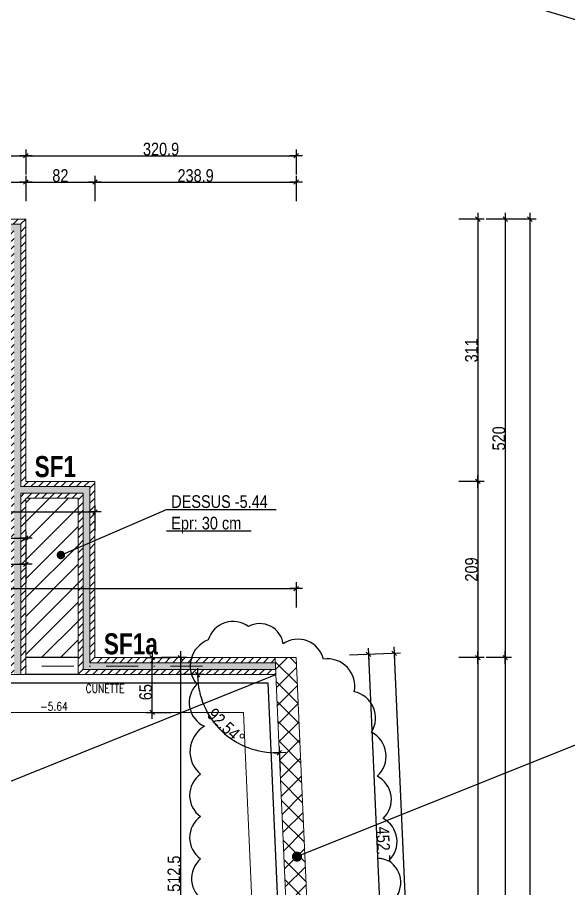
# Model space of a CAD drawing. Header units: centimetres. Extents: x 16433 to 114398, y -50094 to -12305.
# Drawn here: x 58005 to 58659, y -19516 to -18482 of the extents above; entities that cross this region are included whole.
import ezdxf
from ezdxf.enums import TextEntityAlignment as Align

# ---------------------------------------------------------------- set-up
doc = ezdxf.new("R2010")
doc.units = ezdxf.units.CM
doc.header["$LTSCALE"] = 0.5
doc.linetypes.add('TIRETPTX2', pattern=[50.8, 25.4, -12.7, 0, -12.7])
doc.layers.get('DEFPOINTS').update_dxf_attribs({"linetype": 'CONTINUOUS'})
for name, color, linetype in [('01_cote_gen', 4, 'CONTINUOUS'), ('01_linteaux', 2, 'CONTINUOUS'), ('01_poch_BN', 9, 'CONTINUOUS'), ('01_poch_murs', 253, 'CONTINUOUS'), ('01_texte', 230, 'CONTINUOUS'), ('AA_COTES', 2, 'CONTINUOUS')]:
    doc.layers.add(name, color=color, linetype=linetype)
for name, color, linetype, lineweight in [('01_murs_coup', 5, 'CONTINUOUS', 60), ('01_sem', 42, 'CONTINUOUS', 15), ('01_tram_axes', 2, 'TIRETPTX2', 9)]:
    doc.layers.add(name, color=color, linetype=linetype, lineweight=lineweight)
doc.styles.add('ARIAL NA', font='ARIALN.TTF')
doc.styles.add('impact', font='impact.ttf')
doc.styles.add('SIMPLEX1', font='SIMPLEX.shx', dxfattribs={"width": 0.8, "height": 10})
doc.styles.add('STYLE2', font='ARIALN.TTF')
doc.dimstyles.new('JB50', dxfattribs={"dimscale": 0.1, "dimtxt": 150, "dimasz": 15, "dimexe": 0.1, "dimexo": 0.1, "dimgap": 0.09, "dimtad": 1, "dimdec": 1, "dimdsep": 46, "dimtxsty": 'STYLE2', "dimblk1": 'BOND_G', "dimblk2": 'BOND_D', "dimsah": 1, "dimcen": 1.5, "dimdle": 0.01, "dimse1": 1, "dimse2": 1, "dimclrd": 4, "dimclre": 2, "dimclrt": 6, "dimazin": 2, "dimtfac": 2.333333, "dimtdec": 1, "dimtix": 1, "dimtmove": 2, "dimatfit": 3, "dimldrblk": 'BOND_G', "dimfxl": 1, "dimtolj": 1, "dimtzin": 0, "dimarcsym": 0})

# ---------------------------------------------------------------- blocks, each defined once
blk = doc.blocks.new('BOND_G')
at = {"layer": 'AA_COTES', "color": 0}
for p, q in [((0, -5), (0, 15)), ((5, 0), (-5, 0)), ((1.77, 1.77), (-1.77, -1.77))]:
    blk.add_line(p, q, dxfattribs=at)
blk = doc.blocks.new('BOND_D')
at = {"layer": 'AA_COTES', "color": 0}
for p, q in [((5, 0), (-5, 0)), ((-1.77, -1.77), (1.77, 1.77)), ((0, 5), (0, -15))]:
    blk.add_line(p, q, dxfattribs=at)
blk = doc.blocks.new('*D859')
at = {"layer": '01_cote_gen', "color": 4, "lineweight": -2, "transparency": 16777216}
blk.add_line((57807, -19100), (58013.2, -19100), dxfattribs=at)
at = {"layer": 'DEFPOINTS', "color": 0, "transparency": 16777216}
for p in [(58014.7, -19100), (58014.7, -19103.3), (57805.5, -19122.5)]:
    blk.add_point(p, dxfattribs=at)
at = {"layer": '01_cote_gen', "color": 4, "lineweight": -2, "transparency": 16777216, "xscale": 1.5, "yscale": 1.5, "zscale": 1.5, "rotation": 180}
blk.add_blockref('BOND_G', (57805.5, -19100), dxfattribs=at)
at = {"layer": '01_cote_gen', "color": 4, "lineweight": -2, "transparency": 16777216, "xscale": 1.5, "yscale": 1.5, "zscale": 1.5}
blk.add_blockref('BOND_D', (58014.7, -19100), dxfattribs=at)
at = {"layer": '01_cote_gen', "color": 6, "transparency": 16777216, "insert": (57910.1, -19092.4), "char_height": 15, "attachment_point": 5, "style": 'STYLE2'}
blk.add_mtext('\\A1;209.2', dxfattribs=at)
blk = doc.blocks.new('*D860')
at = {"layer": '01_cote_gen', "color": 4, "lineweight": -2, "transparency": 16777216}
blk.add_line((56976.2, -18646.4), (58013.2, -18646.4), dxfattribs=at)
at = {"layer": 'DEFPOINTS', "color": 0, "transparency": 16777216}
for p in [(58014.7, -18646.4), (56974.7, -18689.1), (58014.7, -18689.1)]:
    blk.add_point(p, dxfattribs=at)
at = {"layer": '01_cote_gen', "color": 4, "lineweight": -2, "transparency": 16777216, "xscale": 1.5, "yscale": 1.5, "zscale": 1.5, "rotation": 180}
blk.add_blockref('BOND_G', (56974.7, -18646.4), dxfattribs=at)
at = {"layer": '01_cote_gen', "color": 4, "lineweight": -2, "transparency": 16777216, "xscale": 1.5, "yscale": 1.5, "zscale": 1.5}
blk.add_blockref('BOND_D', (58014.7, -18646.4), dxfattribs=at)
at = {"layer": '01_cote_gen', "color": 6, "transparency": 16777216, "insert": (57494.7, -18638.7), "char_height": 15, "attachment_point": 5, "style": 'STYLE2'}
blk.add_mtext('\\A1;1040', dxfattribs=at)
blk = doc.blocks.new('*D896')
at = {"layer": '01_cote_gen', "color": 4, "lineweight": -2, "transparency": 16777216}
blk.add_line((57217, -18677.7), (58013.2, -18677.7), dxfattribs=at)
at = {"layer": 'DEFPOINTS', "color": 0, "transparency": 16777216}
for p in [(58014.7, -18677.7), (57215.5, -18700.2), (58014.7, -18721.7)]:
    blk.add_point(p, dxfattribs=at)
at = {"layer": '01_cote_gen', "color": 4, "lineweight": -2, "transparency": 16777216, "xscale": 1.5, "yscale": 1.5, "zscale": 1.5, "rotation": 180}
blk.add_blockref('BOND_G', (57215.5, -18677.7), dxfattribs=at)
at = {"layer": '01_cote_gen', "color": 4, "lineweight": -2, "transparency": 16777216, "xscale": 1.5, "yscale": 1.5, "zscale": 1.5}
blk.add_blockref('BOND_D', (58014.7, -18677.7), dxfattribs=at)
at = {"layer": '01_cote_gen', "color": 6, "transparency": 16777216, "insert": (57615.1, -18670.1), "char_height": 15, "attachment_point": 5, "style": 'STYLE2'}
blk.add_mtext('\\A1;799.2', dxfattribs=at)
blk = doc.blocks.new('*D977')
at = {"layer": '01_cote_gen', "color": 4, "lineweight": -2, "transparency": 16777216}
blk.add_line((58421.4, -19239.4), (58441.3, -19688.7), dxfattribs=at)
at = {"layer": 'DEFPOINTS', "color": 0, "transparency": 16777216}
for p in [(58335.6, -19241.7), (58441.4, -19690.2), (58355.6, -19694)]:
    blk.add_point(p, dxfattribs=at)
at = {"layer": '01_cote_gen', "color": 4, "lineweight": -2, "transparency": 16777216, "xscale": 1.5, "yscale": 1.5, "zscale": 1.5}
for name, p, rotation in [('BOND_G', (58421.3, -19237.9), 92.53889651896847), ('BOND_D', (58441.4, -19690.2), 272.5388965189684)]:
    blk.add_blockref(name, p, dxfattribs=dict(at, rotation=rotation))
at = {"layer": '01_cote_gen', "color": 6, "transparency": 16777216, "insert": (58439, -19463.7), "char_height": 15, "attachment_point": 5, "rotation": 272.5389, "style": 'STYLE2'}
blk.add_mtext('\\A1;452.7', dxfattribs=at)
blk = doc.blocks.new('*D979')
at = {"layer": '01_cote_gen', "color": 4, "lineweight": -2, "transparency": 16777216}
blk.add_line((58451.9, -19238.1), (58520.3, -20780.1), dxfattribs=at)
at = {"layer": 'DEFPOINTS', "color": 0, "transparency": 16777216}
for p in [(58335.6, -19241.7), (58404.1, -20786.7), (58520.3, -20781.6)]:
    blk.add_point(p, dxfattribs=at)
at = {"layer": '01_cote_gen', "color": 4, "lineweight": -2, "transparency": 16777216, "xscale": 1.5, "yscale": 1.5, "zscale": 1.5}
for name, p, rotation in [('BOND_G', (58451.8, -19236.6), 92.5388837530369), ('BOND_D', (58520.3, -20781.6), 272.5388837530369)]:
    blk.add_blockref(name, p, dxfattribs=dict(at, rotation=rotation))
at = {"layer": '01_cote_gen', "color": 6, "transparency": 16777216, "insert": (58493.7, -20008.7), "char_height": 15, "attachment_point": 5, "rotation": 272.5389, "style": 'STYLE2'}
blk.add_mtext('\\A1;1546.5', dxfattribs=at)
blk = doc.blocks.new('*D981')
at = {"layer": '01_cote_gen', "color": 4, "lineweight": -2, "transparency": 16777216}
blk.add_line((58551.2, -19243.2), (58551.2, -20148.2), dxfattribs=at)
at = {"layer": 'DEFPOINTS', "color": 0, "transparency": 16777216}
for p in [(58335.6, -19241.7), (58528.7, -20149.7), (58551.2, -20149.7)]:
    blk.add_point(p, dxfattribs=at)
at = {"layer": '01_cote_gen', "color": 4, "lineweight": -2, "transparency": 16777216, "xscale": 1.5, "yscale": 1.5, "zscale": 1.5}
for name, p, rotation in [('BOND_G', (58551.2, -19241.7), 90), ('BOND_D', (58551.2, -20149.7), 270)]:
    blk.add_blockref(name, p, dxfattribs=dict(at, rotation=rotation))
at = {"layer": '01_cote_gen', "color": 6, "transparency": 16777216, "insert": (58543.6, -19695.7), "char_height": 15, "attachment_point": 5, "rotation": 90, "style": 'STYLE2'}
blk.add_mtext('\\A1;908', dxfattribs=at)
blk = doc.blocks.new('*D982')
at = {"layer": '01_cote_gen', "color": 4, "lineweight": -2, "transparency": 16777216}
blk.add_line((58583.7, -19243.2), (58583.7, -20785.2), dxfattribs=at)
at = {"layer": 'DEFPOINTS', "color": 0, "transparency": 16777216}
for p in [(58528.7, -19241.7), (58558.7, -20786.7), (58583.7, -20786.7)]:
    blk.add_point(p, dxfattribs=at)
at = {"layer": '01_cote_gen', "color": 4, "lineweight": -2, "transparency": 16777216, "xscale": 1.5, "yscale": 1.5, "zscale": 1.5}
for name, p, rotation in [('BOND_G', (58583.7, -19241.7), 90), ('BOND_D', (58583.7, -20786.7), 270)]:
    blk.add_blockref(name, p, dxfattribs=dict(at, rotation=rotation))
at = {"layer": '01_cote_gen', "color": 6, "transparency": 16777216, "insert": (58576.1, -20014.2), "char_height": 15, "attachment_point": 5, "rotation": 90, "style": 'STYLE2'}
blk.add_mtext('\\A1;1545', dxfattribs=at)
blk = doc.blocks.new('*D983')
at = {"layer": '01_cote_gen', "color": 4, "lineweight": -2, "transparency": 16777216}
blk.add_line((58551.2, -18723.2), (58551.2, -19031.2), dxfattribs=at)
at = {"layer": 'DEFPOINTS', "color": 0, "transparency": 16777216}
for p in [(58356.2, -18721.7), (58438.2, -19032.7), (58551.2, -19032.7)]:
    blk.add_point(p, dxfattribs=at)
at = {"layer": '01_cote_gen', "color": 4, "lineweight": -2, "transparency": 16777216, "xscale": 1.5, "yscale": 1.5, "zscale": 1.5}
for name, p, rotation in [('BOND_G', (58551.2, -18721.7), 90), ('BOND_D', (58551.2, -19032.7), 270)]:
    blk.add_blockref(name, p, dxfattribs=dict(at, rotation=rotation))
at = {"layer": '01_cote_gen', "color": 6, "transparency": 16777216, "insert": (58543.6, -18877.2), "char_height": 15, "attachment_point": 5, "rotation": 90, "style": 'STYLE2'}
blk.add_mtext('\\A1;311', dxfattribs=at)
blk = doc.blocks.new('*D984')
at = {"layer": '01_cote_gen', "color": 4, "lineweight": -2, "transparency": 16777216}
blk.add_line((58551.2, -19034.2), (58551.2, -19240.2), dxfattribs=at)
at = {"layer": 'DEFPOINTS', "color": 0, "transparency": 16777216}
for p in [(58528.7, -19032.7), (58551.2, -19241.7), (58559.7, -19241.7)]:
    blk.add_point(p, dxfattribs=at)
at = {"layer": '01_cote_gen', "color": 4, "lineweight": -2, "transparency": 16777216, "xscale": 1.5, "yscale": 1.5, "zscale": 1.5}
for name, p, rotation in [('BOND_G', (58551.2, -19032.7), 90), ('BOND_D', (58551.2, -19241.7), 270)]:
    blk.add_blockref(name, p, dxfattribs=dict(at, rotation=rotation))
at = {"layer": '01_cote_gen', "color": 6, "transparency": 16777216, "insert": (58543.6, -19137.2), "char_height": 15, "attachment_point": 5, "rotation": 90, "style": 'STYLE2'}
blk.add_mtext('\\A1;209', dxfattribs=at)
blk = doc.blocks.new('*D985')
at = {"layer": '01_cote_gen', "color": 4, "lineweight": -2, "transparency": 16777216}
blk.add_line((58016.2, -18646.4), (58334.1, -18646.4), dxfattribs=at)
at = {"layer": 'DEFPOINTS', "color": 0, "transparency": 16777216}
for p in [(58335.6, -18646.4), (58014.7, -18721.7), (58335.6, -19241.7)]:
    blk.add_point(p, dxfattribs=at)
at = {"layer": '01_cote_gen', "color": 4, "lineweight": -2, "transparency": 16777216, "xscale": 1.5, "yscale": 1.5, "zscale": 1.5, "rotation": 180}
blk.add_blockref('BOND_G', (58014.7, -18646.4), dxfattribs=at)
at = {"layer": '01_cote_gen', "color": 4, "lineweight": -2, "transparency": 16777216, "xscale": 1.5, "yscale": 1.5, "zscale": 1.5}
blk.add_blockref('BOND_D', (58335.6, -18646.4), dxfattribs=at)
at = {"layer": '01_cote_gen', "color": 6, "transparency": 16777216, "insert": (58175.2, -18638.7), "char_height": 15, "attachment_point": 5, "style": 'STYLE2'}
blk.add_mtext('\\A1;320.9', dxfattribs=at)
blk = doc.blocks.new('*D986')
at = {"layer": '01_cote_gen', "color": 4, "lineweight": -2, "transparency": 16777216}
blk.add_line((58016.2, -18677.7), (58095.2, -18677.7), dxfattribs=at)
at = {"layer": 'DEFPOINTS', "color": 0, "transparency": 16777216}
for p in [(58096.7, -18677.7), (58014.7, -18721.7), (58096.7, -19032.7)]:
    blk.add_point(p, dxfattribs=at)
at = {"layer": '01_cote_gen', "color": 4, "lineweight": -2, "transparency": 16777216, "xscale": 1.5, "yscale": 1.5, "zscale": 1.5, "rotation": 180}
blk.add_blockref('BOND_G', (58014.7, -18677.7), dxfattribs=at)
at = {"layer": '01_cote_gen', "color": 4, "lineweight": -2, "transparency": 16777216, "xscale": 1.5, "yscale": 1.5, "zscale": 1.5}
blk.add_blockref('BOND_D', (58096.7, -18677.7), dxfattribs=at)
at = {"layer": '01_cote_gen', "color": 6, "transparency": 16777216, "insert": (58055.7, -18670.1), "char_height": 15, "attachment_point": 5, "style": 'STYLE2'}
blk.add_mtext('\\A1;82', dxfattribs=at)
blk = doc.blocks.new('*D987')
at = {"layer": '01_cote_gen', "color": 4, "lineweight": -2, "transparency": 16777216}
blk.add_line((58098.2, -18677.7), (58334.1, -18677.7), dxfattribs=at)
at = {"layer": 'DEFPOINTS', "color": 0, "transparency": 16777216}
for p in [(58335.6, -18668.9), (58335.6, -18677.7), (58096.7, -18700.2)]:
    blk.add_point(p, dxfattribs=at)
at = {"layer": '01_cote_gen', "color": 4, "lineweight": -2, "transparency": 16777216, "xscale": 1.5, "yscale": 1.5, "zscale": 1.5, "rotation": 180}
blk.add_blockref('BOND_G', (58096.7, -18677.7), dxfattribs=at)
at = {"layer": '01_cote_gen', "color": 4, "lineweight": -2, "transparency": 16777216, "xscale": 1.5, "yscale": 1.5, "zscale": 1.5}
blk.add_blockref('BOND_D', (58335.6, -18677.7), dxfattribs=at)
at = {"layer": '01_cote_gen', "color": 6, "transparency": 16777216, "insert": (58216.2, -18670.1), "char_height": 15, "attachment_point": 5, "style": 'STYLE2'}
blk.add_mtext('\\A1;238.9', dxfattribs=at)
blk = doc.blocks.new('*D997')
at = {"layer": '01_cote_gen', "color": 4, "lineweight": -2, "transparency": 16777216}
blk.add_arc((58311.4, -19261.7), 92.9, 180.9254, 271.6135, dxfattribs=at)
at = {"layer": 'DEFPOINTS', "color": 0, "transparency": 16777216}
for p in [(58232.8, -19261.7), (58311.4, -19261.7), (58231.7, -19309.4), (58314.4, -19328.1)]:
    blk.add_point(p, dxfattribs=at)
at = {"layer": '01_cote_gen', "color": 4, "lineweight": -2, "transparency": 16777216, "xscale": 1.5, "yscale": 1.5, "zscale": 1.5}
for name, p, rotation in [('BOND_G', (58218.6, -19261.7), 90.46268933523598), ('BOND_D', (58315.6, -19354.5), 2.07619441779979)]:
    blk.add_blockref(name, p, dxfattribs=dict(at, rotation=rotation))
at = {"layer": '01_cote_gen', "color": 6, "transparency": 16777216, "insert": (58252.5, -19323.3), "char_height": 15, "attachment_point": 5, "rotation": 316.2694, "style": 'STYLE2'}
blk.add_mtext('\\A1;92.54°', dxfattribs=at)
blk = doc.blocks.new('*D998')
at = {"layer": '01_cote_gen', "color": 4, "lineweight": -2, "transparency": 16777216}
blk.add_line((58198.1, -19243.2), (58198.1, -19752.7), dxfattribs=at)
at = {"layer": 'DEFPOINTS', "color": 0, "transparency": 16777216}
for p in [(58175.4, -19241.7), (58175.4, -19754.2), (58198.1, -19754.2)]:
    blk.add_point(p, dxfattribs=at)
at = {"layer": '01_cote_gen', "color": 4, "lineweight": -2, "transparency": 16777216, "xscale": 1.5, "yscale": 1.5, "zscale": 1.5}
for name, p, rotation in [('BOND_G', (58198.1, -19241.7), 90), ('BOND_D', (58198.1, -19754.2), 270)]:
    blk.add_blockref(name, p, dxfattribs=dict(at, rotation=rotation))
at = {"layer": '01_cote_gen', "color": 6, "transparency": 16777216, "insert": (58190.5, -19498), "char_height": 15, "attachment_point": 5, "rotation": 90, "style": 'STYLE2'}
blk.add_mtext('\\A1;512.5', dxfattribs=at)
blk = doc.blocks.new('*D1038')
at = {"layer": '01_cote_gen', "color": 4, "lineweight": -2, "transparency": 16777216}
blk.add_line((57217, -19159.9), (58334.1, -19159.9), dxfattribs=at)
at = {"layer": 'DEFPOINTS', "color": 0, "transparency": 16777216}
for p in [(58335.6, -19159.9), (57215.5, -19174), (58335.6, -19241.7)]:
    blk.add_point(p, dxfattribs=at)
at = {"layer": '01_cote_gen', "color": 4, "lineweight": -2, "transparency": 16777216, "xscale": 1.5, "yscale": 1.5, "zscale": 1.5, "rotation": 180}
blk.add_blockref('BOND_G', (57215.5, -19159.9), dxfattribs=at)
at = {"layer": '01_cote_gen', "color": 4, "lineweight": -2, "transparency": 16777216, "xscale": 1.5, "yscale": 1.5, "zscale": 1.5}
blk.add_blockref('BOND_D', (58335.6, -19159.9), dxfattribs=at)
at = {"layer": '01_cote_gen', "color": 6, "transparency": 16777216, "insert": (57775.6, -19152.3), "char_height": 15, "attachment_point": 5, "style": 'STYLE2'}
blk.add_mtext('\\A1;1120', dxfattribs=at)
blk = doc.blocks.new('*D1039')
at = {"layer": '01_cote_gen', "color": 4, "lineweight": -2, "transparency": 16777216}
blk.add_line((57217, -19069), (58095.2, -19069), dxfattribs=at)
at = {"layer": 'DEFPOINTS', "color": 0, "transparency": 16777216}
for p in [(57215.5, -19071.2), (58096.7, -19069), (58096.7, -19071.2)]:
    blk.add_point(p, dxfattribs=at)
at = {"layer": '01_cote_gen', "color": 4, "lineweight": -2, "transparency": 16777216, "xscale": 1.5, "yscale": 1.5, "zscale": 1.5, "rotation": 180}
blk.add_blockref('BOND_G', (57215.5, -19069), dxfattribs=at)
at = {"layer": '01_cote_gen', "color": 4, "lineweight": -2, "transparency": 16777216, "xscale": 1.5, "yscale": 1.5, "zscale": 1.5}
blk.add_blockref('BOND_D', (58096.7, -19069), dxfattribs=at)
at = {"layer": '01_cote_gen', "color": 6, "transparency": 16777216, "insert": (57656.1, -19061.3), "char_height": 15, "attachment_point": 5, "style": 'STYLE2'}
blk.add_mtext('\\A1;881.2', dxfattribs=at)
blk = doc.blocks.new('*D1045')
at = {"layer": '01_cote_gen', "color": 4, "lineweight": -2, "transparency": 16777216}
blk.add_line((58612.8, -18723.2), (58612.8, -20785.2), dxfattribs=at)
at = {"layer": 'DEFPOINTS', "color": 0, "transparency": 16777216}
for p in [(58561.2, -18721.7), (58528.7, -20786.7), (58612.8, -20786.7)]:
    blk.add_point(p, dxfattribs=at)
at = {"layer": '01_cote_gen', "color": 4, "lineweight": -2, "transparency": 16777216, "xscale": 1.5, "yscale": 1.5, "zscale": 1.5}
for name, p, rotation in [('BOND_G', (58612.8, -18721.7), 90), ('BOND_D', (58612.8, -20786.7), 270)]:
    blk.add_blockref(name, p, dxfattribs=dict(at, rotation=rotation))
at = {"layer": '01_cote_gen', "color": 6, "transparency": 16777216, "insert": (58605.2, -19754.2), "char_height": 15, "attachment_point": 5, "rotation": 90, "style": 'STYLE2'}
blk.add_mtext('\\A1;2065', dxfattribs=at)
blk = doc.blocks.new('*D1068')
at = {"layer": '01_cote_gen', "color": 4, "lineweight": -2, "transparency": 16777216}
blk.add_line((58164.6, -19305.2), (58164.6, -19243.2), dxfattribs=at)
at = {"layer": 'DEFPOINTS', "color": 0, "transparency": 16777216}
for p in [(58164.6, -19241.7), (58179.7, -19241.7), (58170.9, -19306.7)]:
    blk.add_point(p, dxfattribs=at)
at = {"layer": '01_cote_gen', "color": 4, "lineweight": -2, "transparency": 16777216, "xscale": 1.5, "yscale": 1.5, "zscale": 1.5}
for name, p, rotation in [('BOND_D', (58164.6, -19241.7), 90), ('BOND_G', (58164.6, -19306.7), 270)]:
    blk.add_blockref(name, p, dxfattribs=dict(at, rotation=rotation))
at = {"layer": '01_cote_gen', "color": 6, "transparency": 16777216, "insert": (58157, -19282.7), "char_height": 15, "attachment_point": 5, "rotation": 90, "style": 'STYLE2'}
blk.add_mtext('\\A1;65', dxfattribs=at)
blk = doc.blocks.new('*D1069')
at = {"layer": '01_cote_gen', "color": 4, "lineweight": -2, "transparency": 16777216}
blk.add_line((57951.2, -19131), (58013.2, -19131), dxfattribs=at)
at = {"layer": 'DEFPOINTS', "color": 0, "transparency": 16777216}
for p in [(58014.7, -19131), (57949.7, -19141.6), (58014.7, -19141.6)]:
    blk.add_point(p, dxfattribs=at)
at = {"layer": '01_cote_gen', "color": 4, "lineweight": -2, "transparency": 16777216, "xscale": 1.5, "yscale": 1.5, "zscale": 1.5, "rotation": 180}
blk.add_blockref('BOND_G', (57949.7, -19131), dxfattribs=at)
at = {"layer": '01_cote_gen', "color": 4, "lineweight": -2, "transparency": 16777216, "xscale": 1.5, "yscale": 1.5, "zscale": 1.5}
blk.add_blockref('BOND_D', (58014.7, -19131), dxfattribs=at)
at = {"layer": '01_cote_gen', "color": 6, "transparency": 16777216, "insert": (57974.3, -19123.3), "char_height": 15, "attachment_point": 5, "style": 'STYLE2'}
blk.add_mtext('\\A1;65', dxfattribs=at)
blk = doc.blocks.new('*D1079')
at = {"layer": '01_cote_gen', "color": 4, "lineweight": -2, "transparency": 16777216}
blk.add_line((58583.7, -18723.2), (58583.7, -19240.2), dxfattribs=at)
at = {"layer": 'DEFPOINTS', "color": 0, "transparency": 16777216}
for p in [(58528.7, -18721.7), (58528.7, -19241.7), (58583.7, -19241.7)]:
    blk.add_point(p, dxfattribs=at)
at = {"layer": '01_cote_gen', "color": 4, "lineweight": -2, "transparency": 16777216, "xscale": 1.5, "yscale": 1.5, "zscale": 1.5}
for name, p, rotation in [('BOND_G', (58583.7, -18721.7), 90), ('BOND_D', (58583.7, -19241.7), 270)]:
    blk.add_blockref(name, p, dxfattribs=dict(at, rotation=rotation))
at = {"layer": '01_cote_gen', "color": 6, "transparency": 16777216, "insert": (58576.1, -18981.7), "char_height": 15, "attachment_point": 5, "rotation": 90, "style": 'STYLE2'}
blk.add_mtext('\\A1;520', dxfattribs=at)

msp = doc.modelspace()

# ---------------------------------------------------------------- hatches: boundary and pattern name
at = {"layer": '01_poch_BN'}
h = msp.add_hatch(dxfattribs=at)
h.set_pattern_fill('ANSI31', color=256, scale=5)
h.paths.add_polyline_path([(58076.726, -19052.731), (58014.726, -19052.731), (58014.726, -19241.731), (58076.726, -19241.731)])
at = {"layer": '01_poch_murs'}
h = msp.add_hatch(dxfattribs=at)
h.set_pattern_fill('ANSI31', color=256, scale=2)
h.paths.add_polyline_path([(58014.726, -18721.727), (57215.532, -18721.73), (57215.532, -18727.73), (58008.726, -18727.727), (58008.726, -19038.731), (58090.726, -19038.731), (58090.726, -19247.731), (58310.822, -19247.731), (58310.556, -19241.731), (58096.726, -19241.731), (58096.726, -19032.731), (58014.726, -19032.731)])
h.paths.add_polyline_path([(58000.726, -18735.727), (57215.532, -18735.73), (57215.532, -18741.73), (57994.726, -18741.727), (57994.726, -19241.731), (57994.726, -19251.731), (58000.726, -19251.731)])
h = msp.add_hatch(color=256, dxfattribs=at)
h.dxf.hatch_style = 1
h.paths.add_polyline_path([(58008.726, -18727.727), (57215.532, -18727.73), (57215.532, -18735.73), (58000.726, -18735.727), (58000.726, -19261.731), (58008.726, -19261.731), (58008.726, -19046.731), (58082.726, -19046.731), (58082.726, -19255.731), (58311.177, -19255.731), (58310.822, -19247.731), (58090.726, -19247.731), (58090.726, -19038.731), (58008.726, -19038.731)])
h = msp.add_hatch(dxfattribs=at)
h.set_pattern_fill('ANSI31', color=256, scale=2)
h.paths.add_polyline_path([(58082.726, -19046.731), (58008.726, -19046.731), (58008.726, -19251.731), (58014.726, -19251.731), (58014.726, -19052.731), (58076.726, -19052.731), (58076.726, -19251.731), (58082.726, -19251.731)])
h = msp.add_hatch(dxfattribs=at)
h.set_pattern_fill('ANSI37', color=256, scale=5)
h.paths.add_polyline_path([(58335.58, -19241.731), (58310.556, -19241.731), (58311.443, -19261.731), (58350.817, -20149.725), (58375.842, -20149.725)])
h.paths.add_polyline_path([(58375.842, -20149.725), (58350.817, -20149.725), (58378.175, -20766.724), (58379.062, -20786.724), (58404.087, -20786.724)])
h = msp.add_hatch(dxfattribs=at)
h.set_pattern_fill('ANSI31', color=256, scale=2)
h.paths.add_polyline_path([(58014.726, -19251.731), (58008.726, -19251.731), (58008.726, -19261.731), (58014.726, -19261.731)])
h.paths.add_polyline_path([(58000.726, -19251.731), (57994.726, -19251.731), (57994.726, -19261.731), (58000.726, -19261.731)])
h = msp.add_hatch(dxfattribs=at)
h.set_pattern_fill('ANSI31', color=256, scale=2)
h.paths.add_polyline_path([(58311.177, -19255.731), (58082.726, -19255.731), (58082.726, -19251.731), (58076.726, -19251.731), (58076.726, -19261.731), (58311.443, -19261.731)])

# ---------------------------------------------------------------- linework, layer by layer
at = {"layer": '01_linteaux', "linetype": 'Continuous', "lineweight": 0}
for p, q in [((58008.726, -18727.727), (56980.726, -18727.73)), ((58008.726, -19038.731), (58008.726, -18727.727)), ((58090.726, -19038.731), (58008.726, -19038.731)), ((58090.726, -19247.731), (58090.726, -19038.731)), ((58008.726, -19046.731), (58082.726, -19046.731)), ((58008.726, -19261.731), (58008.726, -19046.731)), ((58082.726, -19046.731), (58082.726, -19255.731)), ((58310.822, -19247.731), (58090.726, -19247.731)), ((58310.556, -19241.731), (58311.443, -19261.731)), ((58082.726, -19255.731), (58311.177, -19255.731))]:
    msp.add_line(p, q, dxfattribs=at)
at = {"layer": '01_linteaux'}
for p, q in [((58076.726, -19241.731), (58014.726, -19241.731)), ((58076.726, -19261.731), (58014.726, -19261.731))]:
    msp.add_line(p, q, dxfattribs=at)
at = {"layer": '01_murs_coup', "linetype": 'Continuous', "lineweight": 0}
for p, q in [((58014.726, -18721.727), (56974.726, -18721.73)), ((58014.726, -19032.731), (58014.726, -18721.727)), ((58096.726, -19032.731), (58014.726, -19032.731)), ((58096.726, -19241.731), (58096.726, -19032.731)), ((58014.726, -19261.731), (58014.726, -19052.731)), ((58014.726, -19052.731), (58076.726, -19052.731)), ((58076.726, -19052.731), (58076.726, -19261.731)), ((58310.556, -19241.731), (58096.726, -19241.731)), ((58335.58, -19241.731), (58310.556, -19241.731)), ((58404.087, -20786.724), (58335.58, -19241.731)), ((57816.533, -19261.731), (58014.726, -19261.731)), ((58076.726, -19261.731), (58311.443, -19261.731)), ((58311.443, -19261.731), (58378.175, -20766.724))]:
    msp.add_line(p, q, dxfattribs=at)
at = {"layer": '01_poch_murs'}
msp.add_line((38231.258, -12305.364), (67318.905, -21101.173), dxfattribs=at)
at = {"layer": '01_sem', "linetype": 'Continuous', "lineweight": 0}
msp.add_line((58272.879, -19306.731), (58285.749, -19596.985), dxfattribs=at)
msp.add_lwpolyline([(57949.206, -19281.731), (57949.206, -19306.731), (58272.879, -19306.731)], dxfattribs=at)
at = {"layer": '01_texte'}
for p, q in [((58056.329, -19120.043), (58181.702, -19065.959)), ((58181.702, -19065.959), (58311.897, -19065.959)), ((58181.702, -19091.464), (58282.13, -19091.464)), ((57653.763, -19526.069), (58311.443, -19261.731)), ((57994.726, -19271.731), (58301.876, -19271.731)), ((58301.876, -19271.731), (58367.722, -20756.724)), ((58336.493, -19477.8), (58670.84, -19343.61))]:
    msp.add_line(p, q, dxfattribs=at)
for points, const_width in [([(58053.829, -19120.043, 1), (58058.829, -19120.043, 1)], 5), ([(58333.493, -19477.8, 1), (58339.493, -19477.8, 1)], 6)]:
    msp.add_lwpolyline(points, format="xyb", close=True, dxfattribs=dict(at, const_width=const_width))
msp.add_lwpolyline([(58447.715, -19532.721, 0.52056705), (58445.436, -19482.624, 0.52056705), (58445.436, -19482.624, 0.52056705), (58438.6, -19432.526, 0.52056705), (58438.6, -19432.526, 0.52056705), (58431.764, -19382.429, 0.52056705), (58431.764, -19382.429, 0.52056705), (58424.929, -19330.054, 0.52056705), (58424.929, -19330.054, 0.52056705), (58404.421, -19282.234, 0.52056705), (58404.421, -19282.234, 0.52056705), (58367.963, -19243.522, 0.52056705), (58367.963, -19243.522, 0.52056705), (58320.112, -19225.305, 0.52056705), (58320.112, -19225.305, 0.52056705), (58279.097, -19204.811, 0.52056705), (58231.246, -19220.751, 0.52056705), (58231.246, -19220.751, 0.52056705), (58217.574, -19273.125, 0.52056705), (58217.574, -19273.125, 0.52056705), (58226.689, -19323.223, 0.52056705), (58226.689, -19323.223, 0.52056705), (58222.132, -19380.152, 0.52056705), (58222.132, -19380.152, 0.52056705), (58222.132, -19430.249, 0.52056705), (58222.132, -19430.249, 0.52056705), (58222.132, -19480.347, 0.52056705), (58222.132, -19480.347, 0.52056705), (58226.689, -19530.444, 0.52056705)], format="xyb", dxfattribs=at)
at = {"layer": '01_tram_axes', "linetype": 'TIRETPTX2', "ltscale": 3}
msp.add_line((58224.303, -19251.731), (56974.419, -19251.731), dxfattribs=at)

# ---------------------------------------------------------------- texts
at = {"layer": '01_texte'}
for s, height, style, p in [('SF1', 25, 'impact', (58025.125, -19027.648)), ('DESSUS -5.44', 15, 'ARIAL NA', (58187.267, -19064.176)), ('Epr: 30 cm', 15, 'ARIAL NA', (58187.267, -19089.681)), ('SF1a', 25, 'impact', (58107.322, -19237.896))]:
    msp.add_text(s, height=height, dxfattribs=dict(at, style=style)).set_placement(p)
at = {"layer": '01_texte', "style": 'SIMPLEX1', "width": 0.8}
msp.add_text('CUNETTE', height=10, dxfattribs=at).set_placement((58085.654, -19283.321))
msp.add_text('-5.64', height=10, dxfattribs=at).set_placement((58048.138, -19307.591), align=Align.BOTTOM_CENTER)

# ---------------------------------------------------------------- dimensions: what is measured, and where the dimension line sits
at = {"layer": '01_cote_gen'}
for base, p1, p2, picture, middle in [((58014.726, -18646.364), (56974.726, -18689.12), (58014.726, -18689.117), '*D860', (57494.726, -18638.696)), ((58335.58, -18646.364), (58014.726, -18721.727), (58335.58, -19241.731), '*D985', (58175.153, -18638.696)), ((58014.726, -18677.722), (57215.532, -18700.222), (58014.726, -18721.727), '*D896', (57615.129, -18670.054)), ((58096.726, -18677.722), (58014.726, -18721.727), (58096.726, -19032.731), '*D986', (58055.726, -18670.054)), ((58335.58, -18677.722), (58096.726, -18700.222), (58335.58, -18668.864), '*D987', (58216.153, -18670.054)), ((58096.726, -19069.007), (57215.532, -19071.184), (58096.726, -19071.184), '*D1039', (57656.129, -19061.339)), ((58014.726, -19100.036), (57805.533, -19122.536), (58014.726, -19103.261), '*D859', (57910.129, -19092.369)), ((58335.58, -19159.94), (57215.532, -19173.965), (58335.58, -19241.731), '*D1038', (57775.556, -19152.272))]:
    dim = msp.add_linear_dim(base=base, p1=p1, p2=p2, dimstyle='JB50', dxfattribs=at)
    dim.commit()
    dim.dimension.update_dxf_attribs({"geometry": picture, "text_midpoint": middle})
for base, p1, p2, picture, middle in [((58551.248, -19032.731), (58356.19, -18721.727), (58438.19, -19032.731), '*D983', (58543.58, -18877.229)), ((58612.84, -20786.724), (58561.236, -18721.727), (58528.748, -20786.724), '*D1045', (58605.172, -19754.226)), ((58583.736, -19241.731), (58528.748, -18721.727), (58528.748, -19241.731), '*D1079', (58576.068, -18981.729)), ((58551.248, -19241.731), (58528.748, -19032.731), (58559.719, -19241.731), '*D984', (58543.58, -19137.231)), ((58198.137, -19754.229), (58175.353, -19241.731), (58175.353, -19754.229), '*D998', (58190.469, -19497.98)), ((58551.248, -20149.725), (58335.58, -19241.731), (58528.748, -20149.725), '*D981', (58543.58, -19695.728)), ((58583.736, -20786.724), (58528.748, -19241.731), (58558.748, -20786.724), '*D982', (58576.068, -20014.228))]:
    dim = msp.add_linear_dim(base=base, p1=p1, p2=p2, angle=90, dimstyle='JB50', dxfattribs=at)
    dim.commit()
    dim.dimension.update_dxf_attribs({"geometry": picture, "text_midpoint": middle})
dim = msp.add_linear_dim(base=(58014.726, -19130.977), p1=(57949.706, -19141.557), p2=(58014.726, -19141.557), dimstyle='JB50', dxfattribs=at)
dim.commit()
dim.dimension.update_dxf_attribs({"geometry": '*D1069', "text_midpoint": (57974.268, -19123.309), "dimtype": 160})
dim = msp.add_linear_dim(base=(58164.636, -19241.742), p1=(58170.933, -19306.742), p2=(58179.667, -19241.742), angle=90, dimstyle='JB50', dxfattribs=at)
dim.commit()
dim.dimension.update_dxf_attribs({"geometry": '*D1068', "text_midpoint": (58156.968, -19282.654), "dimtype": 160})
for p2, distance, picture, middle in [((58404.087, -20786.724), 116.347, '*D979', (58493.726, -20008.734)), ((58355.635, -19694.008), 85.843, '*D977', (58439.026, -19463.727))]:
    dim = msp.add_aligned_dim(p1=(58335.58, -19241.731), p2=p2, distance=distance, dimstyle='JB50', dxfattribs=at)
    dim.commit()
    dim.dimension.update_dxf_attribs({"geometry": picture, "text_midpoint": middle})
dim = msp.add_angular_dim_3p(base=(58231.705, -19309.352), center=(58311.443, -19261.731), p1=(58232.754, -19261.731), p2=(58314.387, -19328.141), dimstyle='JB50', dxfattribs=at)
dim.commit()
dim.dimension.update_dxf_attribs({"geometry": '*D997', "text_midpoint": (58252.541, -19323.302)})

doc.saveas('drawing.dxf')
